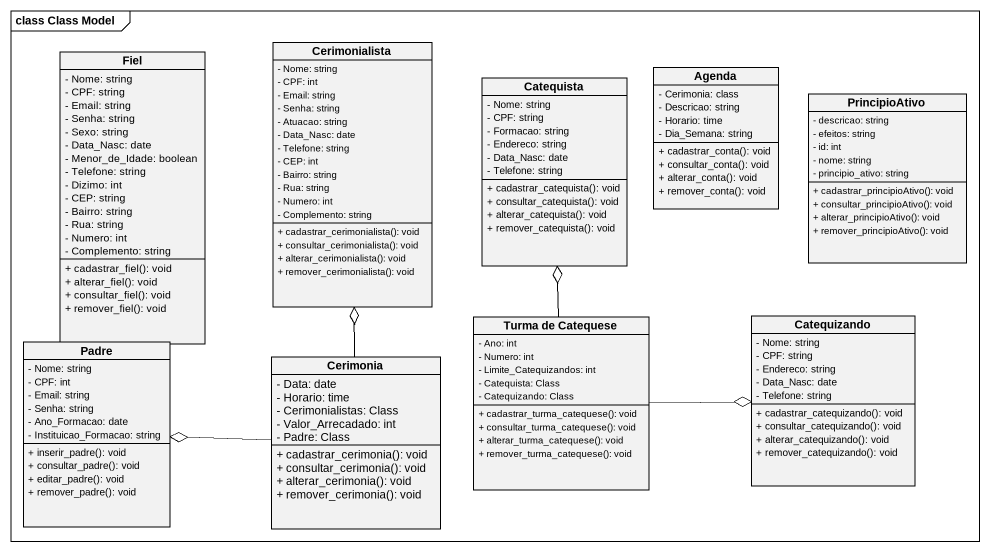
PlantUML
@startuml
mainframe class Class Model
hide circle
hide empty members
skinparam classAttributeIconSize 0
class Fiel {
  - Nome: string
  - CPF: string
  - Email: string
  - Senha: string
  - Sexo: string
  - Data_Nasc: date
  - Menor_de_Idade: boolean
  - Telefone: string
  - Dizimo: int
  - CEP: string
  - Bairro: string
  - Rua: string
  - Numero: int
  - Complemento: string
  + cadastrar_fiel(): void
  + alterar_fiel(): void
  + consultar_fiel(): void
  + remover_fiel(): void
}
class Cerimonialista {
  - Nome: string
  - CPF: int
  - Email: string
  - Senha: string
  - Atuacao: string
  - Data_Nasc: date
  - Telefone: string
  - CEP: int
  - Bairro: string
  - Rua: string
  - Numero: int
  - Complemento: string
  + cadastrar_cerimonialista(): void
  + consultar_cerimonialista(): void
  + alterar_cerimonialista(): void
  + remover_cerimonialista(): void
}
class Catequista {
  - Nome: string
  - CPF: string
  - Formacao: string
  - Endereco: string
  - Data_Nasc: date
  - Telefone: string
  + cadastrar_catequista(): void
  + consultar_catequista(): void
  + alterar_catequista(): void
  + remover_catequista(): void
}
class Agenda {
  - Cerimonia: class
  - Descricao: string
  - Horario: time
  - Dia_Semana: string
  + cadastrar_conta(): void
  + consultar_conta(): void
  + alterar_conta(): void
  + remover_conta(): void
}
class PrincipioAtivo {
  - descricao: string
  - efeitos: string
  - id: int
  - nome: string
  - principio_ativo: string
  + cadastrar_principioAtivo(): void
  + consultar_principioAtivo(): void
  + alterar_principioAtivo(): void
  + remover_principioAtivo(): void
}
class "Turma de Catequese" as Turma_de_Catequese {
  - Ano: int
  - Numero: int
  - Limite_Catequizandos: int
  - Catequista: Class
  - Catequizando: Class
  + cadastrar_turma_catequese(): void
  + consultar_turma_catequese(): void
  + alterar_turma_catequese(): void
  + remover_turma_catequese(): void
}
class Catequizando {
  - Nome: string
  - CPF: string
  - Endereco: string
  - Data_Nasc: date
  - Telefone: string
  + cadastrar_catequizando(): void
  + consultar_catequizando(): void
  + alterar_catequizando(): void
  + remover_catequizando(): void
}
class Padre {
  - Nome: string
  - CPF: int
  - Email: string
  - Senha: string
  - Ano_Formacao: date
  - Instituicao_Formacao: string
  + inserir_padre(): void
  + consultar_padre(): void
  + editar_padre(): void
  + remover_padre(): void
}
class Cerimonia {
  - Data: date
  - Horario: time
  - Cerimonialistas: Class
  - Valor_Arrecadado: int
  - Padre: Class
  + cadastrar_cerimonia(): void
  + consultar_cerimonia(): void
  + alterar_cerimonia(): void
  + remover_cerimonia(): void
}
Turma_de_Catequese -up-o Catequista
Turma_de_Catequese -right-o Catequizando
Cerimonia -up-o Cerimonialista
Cerimonia -left-o Padre
@enduml
